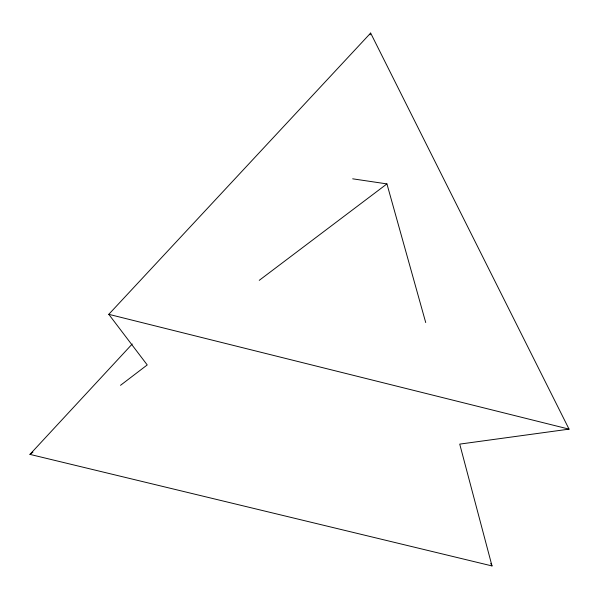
<?xml version="1.0" encoding="UTF-8"?>
<svg xmlns="http://www.w3.org/2000/svg" width="599" height="599" viewBox="0 0 599 599"><rect width="100%" height="100%" fill="white"/><g stroke="black" fill="none" stroke-linecap="round" stroke-linejoin="round"><path stroke-width="0.9" d="M370.07 34.839L370.646 33.065L569.05 429.139L459.725 444.114L492.011 565.935L29.95 454.386L132.237 344.006M120.504 385.322L147.227 364.941L108.793 314.325L370.646 33.065M29.95 454.386L32.923 452.125M259.24 280.347L386.932 183.908L425.717 322.562M352.676 178.816L386.932 183.908M108.793 314.325L569.05 429.139M490.761 563.427L492.011 565.935"/></g></svg>
